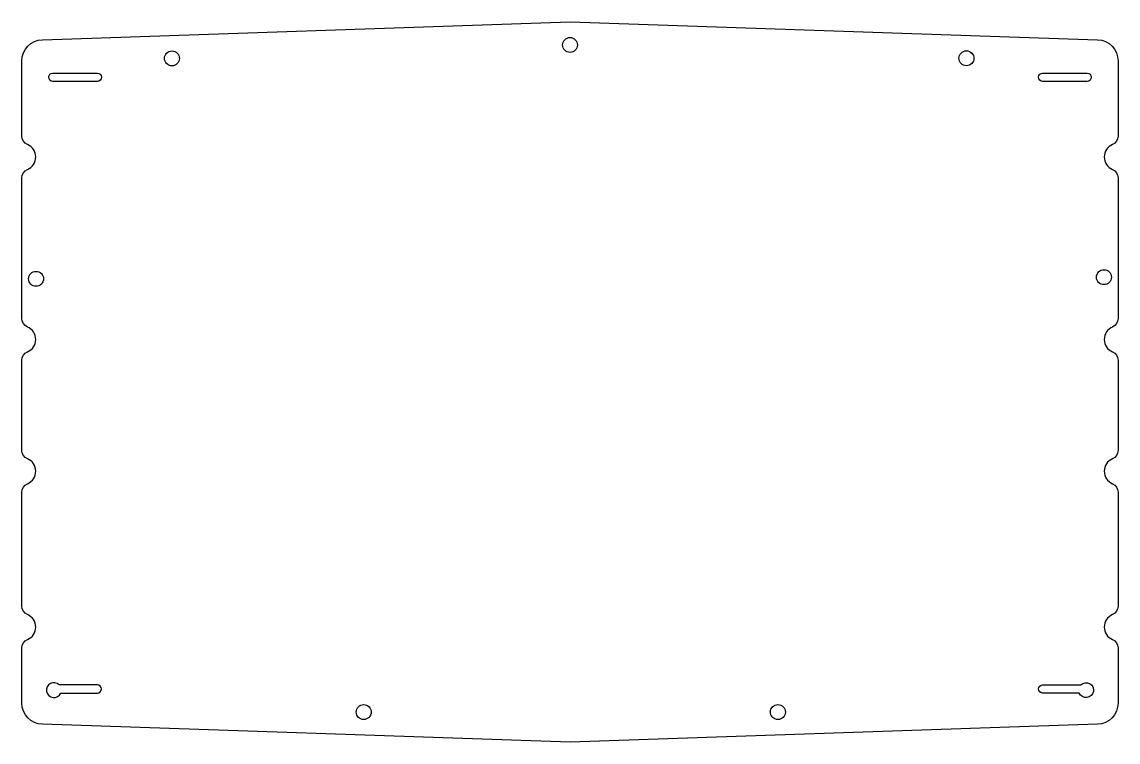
# Model space of a CAD drawing. Header units: millimetres. Extents: x -123 to 123, y -81 to 81.
import ezdxf

# ---------------------------------------------------------------- set-up
doc = ezdxf.new("R2010")
doc.units = ezdxf.units.MM
doc.layers.add('CUTOUTS', color=1, linetype='CONTINUOUS')
doc.layers.add('PERIMETER', color=5, linetype='CONTINUOUS')

msp = doc.modelspace()

# ---------------------------------------------------------------- linework, layer by layer
at = {"layer": 'CUTOUTS'}
for points in [[(-106.22, 67.82), (-116.22, 67.82, -1), (-116.22, 69.67), (-106.22, 69.67, -1)], [(116.22, 67.82), (106.22, 67.82, -1), (106.22, 69.67), (116.22, 69.67, -1)], [(-114.81, -67.82, 3.250782), (-114.46, -69.67), (-106.22, -69.67, 1), (-106.22, -67.82)], [(114.46, -69.67), (106.22, -69.67, -1), (106.22, -67.82), (114.81, -67.82, -3.250782)]]:
    msp.add_lwpolyline(points, format="xyb", close=True, dxfattribs=at)
for centre in [(0, 76), (-89.47, 72.99), (89.1, 73), (-120, 23.44), (120, 23.81), (-46.36, -73.94), (46.72, -73.93)]:
    msp.add_circle(centre, 1.68, dxfattribs=at)
at = {"layer": 'PERIMETER'}
msp.add_lwpolyline([(121.91, -52.03, 0.661072), (121.91, -57.61, -0.300657), (123.17, -59.52), (123.17, -71.92, -0.404406), (118.56, -76.69), (0, -80.68), (-118.56, -76.69, -0.404406), (-123.18, -71.92), (-123.18, -59.52, -0.300657), (-121.91, -57.61, 0.661072), (-121.91, -52.03, -0.300657), (-123.18, -50.12), (-123.18, -24.52, -0.300657), (-121.91, -22.61, 0.661072), (-121.91, -17.03, -0.300657), (-123.18, -15.12), (-123.18, 5.12, -0.300657), (-121.91, 7.03, 0.661072), (-121.91, 12.61, -0.300657), (-123.18, 14.52), (-123.18, 46.12, -0.300657), (-121.91, 48.03, 0.661072), (-121.91, 53.61, -0.300657), (-123.18, 55.52), (-123.18, 72.42, -0.404406), (-118.56, 77.19), (0, 81.18), (118.56, 77.19, -0.404406), (123.17, 72.42), (123.17, 55.52, -0.300657), (121.91, 53.61, 0.661072), (121.91, 48.03, -0.300657), (123.17, 46.12), (123.17, 14.52, -0.300657), (121.91, 12.61, 0.661072), (121.91, 7.03, -0.300657), (123.17, 5.12), (123.17, -15.12, -0.300657), (121.91, -17.03, 0.661072), (121.91, -22.61, -0.300657), (123.17, -24.52), (123.17, -50.12, -0.300657)], format="xyb", close=True, dxfattribs=at)

doc.saveas('drawing.dxf')
